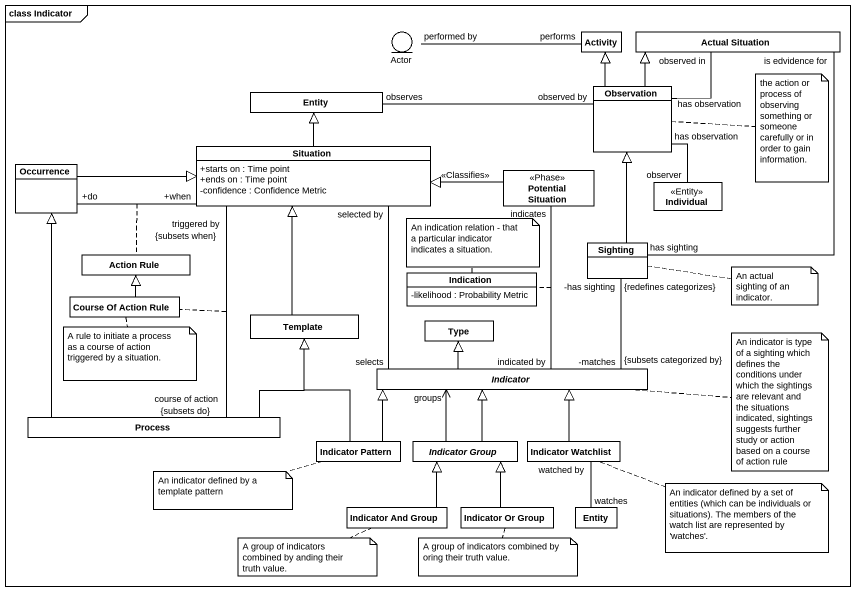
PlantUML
@startuml
mainframe class Indicator
allowmixing
hide circle
hide empty members
skinparam classAttributeIconSize 0
entity "Actor" as Actor_
class Activity
class "Actual Situation" as Actual_Situation
class "Entity" as Entity_
class Observation
class Situation {
  +starts on : Time point
  +ends on : Time point
  -confidence : Confidence Metric
}
class Occurrence
class "Potential Situation" as Potential_Situation <<Phase>>
class Individual <<Entity>>
class "Action Rule" as Action_Rule
class Sighting
class "Course Of Action Rule" as Course_Of_Action_Rule
class Indication {
  -likelihood : Probability Metric
}
class Template
class Type
abstract class Indicator
class "Process" as Process_
class "Indicator Pattern" as Indicator_Pattern
abstract class "Indicator Group" as Indicator_Group
class "Indicator Watchlist" as Indicator_Watchlist
class "Indicator And Group" as Indicator_And_Group
class "Indicator Or Group" as Indicator_Or_Group
class "Entity" as Entity__2
Actor_ "performed by" -right- "performs" Activity
Observation -up-|> Activity
Observation -up-|> Actual_Situation
Observation "has observation" -up- "observed in" Actual_Situation
Observation "observed by" -left- "observes" Entity_
Observation "has observation" -- "observer" Individual
Situation -up-|> Entity_
Situation "triggered by\n{subsets when}" -- "course of action\n{subsets do}" Process_
(Situation, Process_) .. Course_Of_Action_Rule
Occurrence -right-|> Situation
Occurrence "+do" -right- "+when" Situation
(Occurrence, Situation) .. Action_Rule
Potential_Situation -left-|> Situation : <<Classifies>>
Sighting "has sighting" -up- "is edvidence for" Actual_Situation
Sighting -up-|> Observation
Sighting "-has sighting\n{redefines categorizes}" -- "-matches\n{subsets categorized by}" Indicator
Course_Of_Action_Rule -up-|> Action_Rule
Template -up-|> Situation
Indicator "selects" -up- "selected by" Situation
Indicator "indicated by" -up- "indicates" Potential_Situation
(Indicator, Potential_Situation) .. Indication
Indicator -up-|> Type
Process_ -up-|> Occurrence
Process_ -up-|> Template
Indicator_Pattern -up-|> Template
Indicator_Pattern -right-|> Indicator
Indicator_Group -up-|> Indicator
Indicator_Group -up-> "groups" Indicator
Indicator_Watchlist -up-|> Indicator
Indicator_Watchlist "watched by" -- "watches" Entity__2
Indicator_And_Group -up-|> Indicator_Group
Indicator_Or_Group -up-|> Indicator_Group
note right of Observation : the action or process of observing something or someone carefully or in order to gain information.
note top of Indication : An indication relation - that a particular indicator indicates a situation.
note right of Sighting : An actual sighting of an indicator.
note bottom of Course_Of_Action_Rule : A rule to initiate a process as a course of action triggered by a situation.
note right of Indicator : An indicator is type of a sighting which defines the conditions under which the sightings are relevant and the situations indicated, sightings suggests further study or action based on a course of action rule
note left of Indicator_Pattern : An indicator defined by a template pattern
note right of Indicator_Watchlist : An indicator defined by a set of entities (which can be individuals or situations). The members of the watch list are represented by 'watches'.
note left of Indicator_And_Group : A group of indicators combined by anding their truth value.
note bottom of Indicator_Or_Group : A group of indicators combined by oring their truth value.
@enduml
